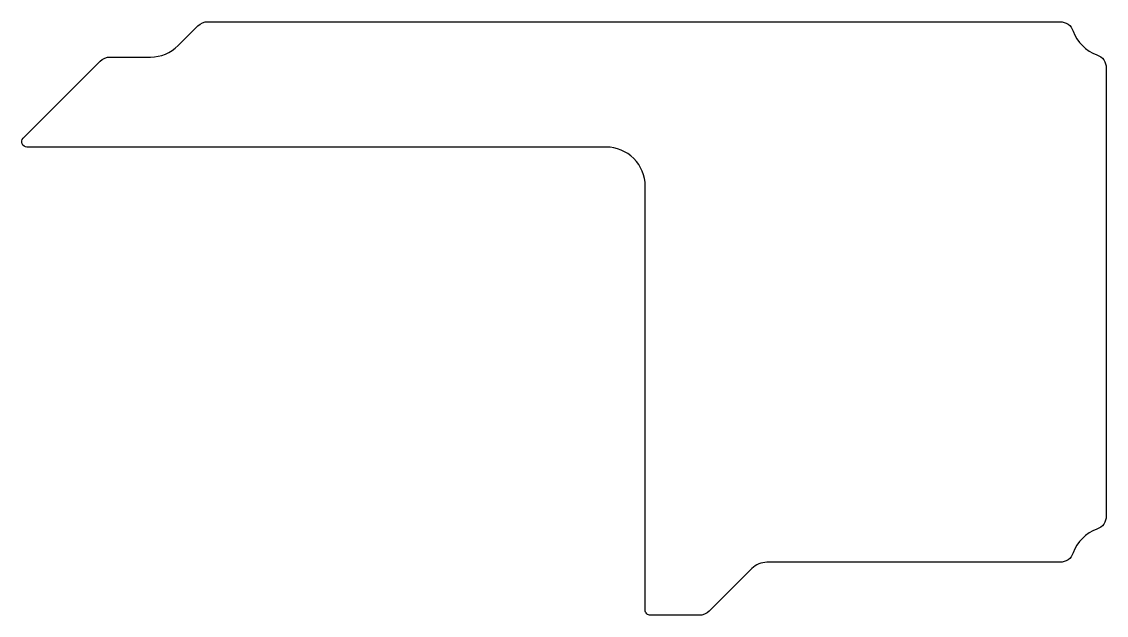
# Model space of a CAD drawing. Header units: millimetres. Extents: x -63.6 to -2.2, y -35.8 to -2.2.
import ezdxf

# ---------------------------------------------------------------- set-up
doc = ezdxf.new("R2010")
doc.units = ezdxf.units.MM
doc.layers.get('0').update_dxf_attribs({"linetype": 'CONTINUOUS'})

msp = doc.modelspace()

# ---------------------------------------------------------------- linework, layer by layer
msp.add_lwpolyline([(-28.3, -11.5, 0.414214), (-30.5, -9.3), (-63.293, -9.3, -0.668179), (-63.505, -8.788), (-59.151, -4.434, -0.198912), (-58.586, -4.2), (-56.293, -4.2, 0.198912), (-54.737, -3.556), (-53.616, -2.434, -0.198912), (-53.05, -2.2), (-4.828, -2.2, -0.317837), (-4.074, -2.733, 0.226541), (-2.733, -4.074, -0.317837), (-2.2, -4.828), (-2.2, -30.172, -0.317837), (-2.733, -30.926, 0.226541), (-4.074, -32.267, -0.317837), (-4.828, -32.8), (-21.414, -32.8, 0.198912), (-22.263, -33.151), (-24.677, -35.566, -0.198912), (-25.243, -35.8), (-28, -35.8, -0.414214), (-28.3, -35.5)], format="xyb", close=True)

doc.saveas('drawing.dxf')
